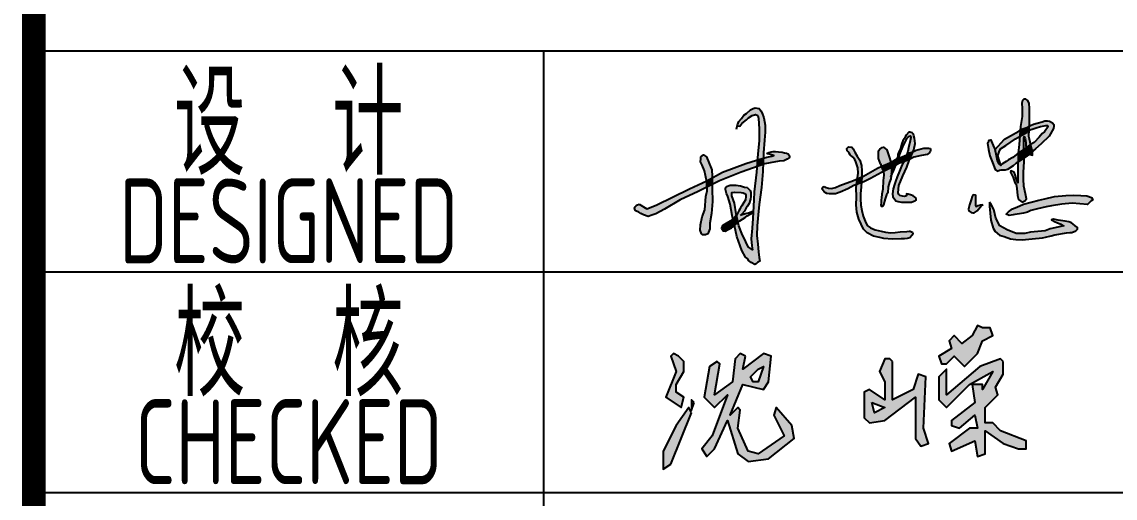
# Model space of a CAD drawing. Extents: x 9732137 to 18866768, y -962146 to 246094.
# Drawn here: x 9817422 to 9820637, y -304773 to -303371 of the extents above; entities that cross this region are included whole.
import ezdxf
from ezdxf.enums import TextEntityAlignment as Align

# ---------------------------------------------------------------- set-up
doc = ezdxf.new("R2010")
doc.units = 0
doc.header["$LTSCALE"] = 1000
doc.layers.get('0').update_dxf_attribs({"linetype": 'CONTINUOUS'})
doc.layers.add('HATCH', color=254, linetype='CONTINUOUS')
doc.styles.add('TSSD_Rein', font='Tssdeng.shx', dxfattribs={"width": 0.7, "bigfont": 'hztxt.shx'})

msp = doc.modelspace()

# ---------------------------------------------------------------- hatches: boundary and pattern name
at = {"linetype": 'Continuous'}
h = msp.add_hatch(color=256, dxfattribs=at)
h.paths.add_polyline_path([(9820050.3, -304475.9), (9820050.3, -304596.9), (9820065.4, -304619.6), (9820088.1, -304612), (9820073, -304566.6), (9820080.6, -304415.4), (9820057.9, -304407.8), (9820042.8, -304453.2), (9819982.3, -304483.4), (9819982.3, -304370), (9819974.7, -304362.4), (9819959.6, -304362.4), (9819944.4, -304400.3), (9819959.6, -304430.5), (9819959.6, -304483.4), (9819914.2, -304453.2), (9819899.1, -304460.8), (9819899.1, -304536.4), (9819914.2, -304551.5), (9819959.6, -304543.9)])
h.paths.add_polyline_path([(9819959.6, -304506.1), (9819929.3, -304521.3), (9819921.8, -304491)], flags=16)
h.paths.add_polyline_path([(9820231.8, -304347.3), (9820246.9, -304309.5), (9820277.2, -304294.4), (9820269.6, -304271.7), (9820246.9, -304271.7), (9820231.8, -304264.1), (9820216.7, -304294.4), (9820186.4, -304317.1), (9820163.8, -304294.4), (9820148.6, -304309.5), (9820156.2, -304332.2), (9820118.4, -304354.9), (9820125.9, -304377.6), (9820141.1, -304377.6), (9820163.8, -304354.9), (9820194, -304385.1)])
h.paths.add_polyline_path([(9820307.4, -304407.8), (9820307.4, -304370), (9820299.9, -304362.4), (9820239.4, -304385.1), (9820141.1, -304468.3), (9820141.1, -304392.7), (9820118.4, -304415.4), (9820118.4, -304483.4), (9820141.1, -304506.1), (9820209.1, -304438.1), (9820277.2, -304400.3), (9820246.9, -304453.2), (9820246.9, -304438.1), (9820216.7, -304438.1), (9820224.3, -304491), (9820156.2, -304543.9), (9820156.2, -304559.1), (9820178.9, -304566.6), (9820224.3, -304528.8), (9820231.8, -304566.6), (9820209.1, -304566.6), (9820148.6, -304612), (9820156.2, -304634.7), (9820224.3, -304604.4), (9820231.8, -304649.8), (9820254.5, -304642.3), (9820254.5, -304574.2), (9820307.4, -304612), (9820352.8, -304627.1), (9820375.5, -304627.1), (9820375.5, -304604.4), (9820299.9, -304574.2), (9820277.2, -304551.5), (9820254.5, -304551.5), (9820254.5, -304506.1), (9820292.3, -304468.3), (9820284.8, -304445.6)])
h = msp.add_hatch(color=256, dxfattribs=at)
h.paths.add_polyline_path([(9819345.6, -304460.8), (9819345.6, -304438.1), (9819368.3, -304400.3), (9819368.3, -304370), (9819353.1, -304354.9), (9819338, -304347.3), (9819330.4, -304354.9), (9819345.6, -304400.3), (9819315.3, -304475.9), (9819360.7, -304506.1), (9819368.3, -304475.9)])
h.paths.add_polyline_path([(9819398.5, -304491), (9819390.9, -304483.4), (9819390.9, -304513.7)])
h.paths.add_polyline_path([(9819390.9, -304521.3), (9819383.4, -304506.1), (9819345.6, -304559.1), (9819307.8, -304634.7), (9819307.8, -304687.6), (9819330.4, -304672.5)])
h.paths.add_polyline_path([(9819542.2, -304438.1), (9819602.7, -304453.2), (9819617.8, -304430.5), (9819625.4, -304354.9), (9819602.7, -304347.3), (9819542.2, -304392.7), (9819549.8, -304354.9), (9819534.6, -304347.3), (9819519.5, -304362.4), (9819511.9, -304430.5), (9819459, -304468.3), (9819474.1, -304377.6), (9819466.6, -304370), (9819443.9, -304385.1), (9819428.8, -304475.9), (9819459, -304506.1), (9819496.8, -304468.3), (9819451.4, -304589.3), (9819421.2, -304627.1), (9819436.3, -304649.8), (9819459, -304627.1), (9819496.8, -304543.9), (9819527.1, -304642.3), (9819557.3, -304664.9), (9819617.8, -304657.4), (9819693.4, -304596.9), (9819685.9, -304559.1), (9819640.5, -304506.1), (9819632.9, -304528.8), (9819663.2, -304589.3), (9819587.6, -304642.3), (9819557.3, -304634.7), (9819527.1, -304566.6), (9819534.6, -304513.7), (9819527.1, -304506.1), (9819504.4, -304528.8)])
h.paths.add_polyline_path([(9819564.9, -304415.4), (9819587.6, -304392.7), (9819602.7, -304385.1), (9819587.6, -304430.5), (9819572.4, -304430.5)], flags=16)
at = {"layer": 'HATCH'}
for points in [[(9820384.9, -303624.2), (9820383.9, -303611.2), (9820380.7, -303602.1), (9820374.4, -303597.9), (9820368.4, -303597.9), (9820364.2, -303602.5), (9820362.5, -303610.2), (9820363.2, -303625.3), (9820363.9, -303649.4), (9820359, -303678.5), (9820358.1, -303689.6), (9820362.8, -303686.9), (9820377.2, -303681.1), (9820385, -303677.3), (9820385.6, -303665.6)], [(9819605.7, -303719.1), (9819607.8, -303695.6), (9819607.6, -303675), (9819603.6, -303653.1), (9819599.3, -303639.5), (9819595.3, -303632.6), (9819589.7, -303625.6), (9819578.5, -303623.5), (9819572, -303625.4), (9819564.6, -303629.9), (9819553.1, -303640.6), (9819545.3, -303645.6), (9819538.1, -303655), (9819530.6, -303663.8), (9819526.3, -303673.4), (9819525.5, -303676.9), (9819532.9, -303677.6), (9819539.3, -303670.2), (9819552.4, -303659.1), (9819559.2, -303653), (9819569.3, -303646.3), (9819579.1, -303643.6), (9819585.8, -303646.3), (9819588.5, -303655.1), (9819589.9, -303685.1), (9819590.6, -303721.1), (9819586.2, -303758.9), (9819584.9, -303777), (9819602.7, -303771.9), (9819603.3, -303756.1)], [(9820456.4, -303672.5), (9820452.4, -303668.3), (9820443.6, -303662.6), (9820438.4, -303662), (9820430.7, -303662.3), (9820422.6, -303664.5), (9820408, -303668.9), (9820396.7, -303672.1), (9820387.7, -303676), (9820385, -303677.3), (9820384.3, -303691), (9820389.7, -303687.5), (9820405.2, -303682.2), (9820417.8, -303678.9), (9820428.6, -303676.6), (9820433.2, -303675.8), (9820438.1, -303675.9), (9820439.8, -303678.4), (9820428.8, -303694.4), (9820422, -303699.4), (9820413.3, -303709.8), (9820398.5, -303725.5), (9820388.4, -303731.5), (9820389.8, -303738.6), (9820393.6, -303752.4), (9820403.2, -303744.7), (9820419, -303730.1), (9820443.1, -303707.2), (9820455.4, -303685), (9820457.1, -303678)], [(9820012.8, -303738.4), (9820020, -303722.4), (9820024.9, -303713.3), (9820028.6, -303710.2), (9820032.7, -303706.7), (9820035.2, -303706.2), (9820036, -303711), (9820034.1, -303720.4), (9820028.9, -303741.1), (9820027.6, -303752.6), (9820024.5, -303761.3), (9820025.9, -303760.6), (9820032.9, -303756.6), (9820042.6, -303752.4), (9820045, -303747.1), (9820048.7, -303728.6), (9820047.1, -303713), (9820045.3, -303705.8), (9820043.5, -303701.4), (9820041.8, -303698.8), (9820039.8, -303697.4), (9820033.6, -303695.6), (9820030.5, -303695.6), (9820022.9, -303704.5), (9820019.7, -303709.3), (9820016.3, -303714.7), (9820012.6, -303720.4), (9820008.4, -303731.2), (9820005.5, -303744.1), (9820001.1, -303753.6), (9819998.1, -303761.1), (9819997.6, -303766.8), (9819994.4, -303774.8), (9819997.2, -303773.2), (9819999.1, -303772.5), (9820003.4, -303760.3)], [(9820315.4, -303734.2), (9820343.7, -303714.8), (9820356.9, -303707.3), (9820358.1, -303689.6), (9820353.8, -303692.1), (9820329.3, -303706), (9820311.8, -303715.7), (9820283.4, -303747.7), (9820287.2, -303764.5), (9820290, -303778.6), (9820293.5, -303787.2), (9820301.1, -303793.3), (9820292.3, -303764.9), (9820295.6, -303753.3), (9820300.1, -303744.3)], [(9820384.3, -303691), (9820378.1, -303695.1), (9820356.9, -303707.3), (9820355.1, -303731.2), (9820351.6, -303757.6), (9820368.9, -303745.9), (9820368.6, -303734.6), (9820368.1, -303716.4), (9820368.2, -303713.1), (9820369.7, -303708.5), (9820372.5, -303714.9), (9820373.9, -303726), (9820374, -303729), (9820374.7, -303736.3), (9820376.2, -303740.5), (9820388.4, -303731.5), (9820385.3, -303715.5), (9820383.5, -303707.8)], [(9820385, -303677.3), (9820377.2, -303681.1), (9820362.8, -303686.9), (9820358.1, -303689.6), (9820356.9, -303707.3), (9820378.1, -303695.1), (9820384.3, -303691)], [(9819891, -303793.9), (9819885.9, -303778.2), (9819878.4, -303766), (9819871.4, -303754.5), (9819866.7, -303744.1), (9819862.5, -303739.2), (9819852.9, -303738.8), (9819847.6, -303743.7), (9819848.7, -303750.3), (9819851.6, -303753.7), (9819854.4, -303756.8), (9819858.2, -303762), (9819865.1, -303769.2), (9819871.8, -303775.4), (9819874.8, -303782.9), (9819880.2, -303800.5), (9819881.5, -303815.7), (9819879.6, -303830.1), (9819879.3, -303832.1), (9819892, -303826.7), (9819892.5, -303808.8)], [(9819970.5, -303762.5), (9819965.2, -303746.9), (9819956, -303739.3), (9819951.6, -303740.5), (9819945.2, -303745.3), (9819940.8, -303750.5), (9819940.8, -303758.9), (9819940.8, -303773), (9819947.2, -303789), (9819949.5, -303795.7), (9819950.5, -303795.2), (9819977.5, -303783.8)], [(9820282.7, -303744.9), (9820281.1, -303741), (9820275.6, -303727.4), (9820272, -303720.4), (9820271.3, -303718.2), (9820266.9, -303718.9), (9820265.3, -303722), (9820261.2, -303727.9), (9820264.3, -303746.6), (9820268.7, -303764.7), (9820275.9, -303784.6), (9820283.9, -303804.8), (9820292.6, -303810.6), (9820296.8, -303808), (9820300.4, -303807.5), (9820303, -303807.3), (9820308, -303807.3), (9820313.5, -303807.2), (9820320.6, -303805.2), (9820336.7, -303794.7), (9820346.1, -303787), (9820351.4, -303783.4), (9820351.6, -303757.6), (9820335.7, -303769.8), (9820323.8, -303777.2), (9820316.8, -303781.5), (9820311.2, -303784.6), (9820303.8, -303789.9), (9820301.1, -303793.3), (9820293.5, -303787.2), (9820290, -303778.6), (9820287.2, -303764.5)], [(9820389.8, -303738.6), (9820388.4, -303731.5), (9820388.4, -303731.5), (9820376.2, -303740.5), (9820376, -303742.5), (9820379.3, -303754), (9820384.2, -303760), (9820393.6, -303752.4)], [(9819450.7, -303806.6), (9819442.3, -303784.5), (9819435.3, -303767.8), (9819426.5, -303762.2), (9819418.3, -303767.8), (9819418.9, -303774.1), (9819417.7, -303782.9), (9819422, -303792.8), (9819429.5, -303809.3), (9819432.4, -303822.7), (9819436, -303839), (9819451.9, -303830.2), (9819452, -303825.1)], [(9819672, -303774.7), (9819679.4, -303769.6), (9819679.6, -303765.3), (9819675.3, -303759.5), (9819670.7, -303757.2), (9819665, -303755.8), (9819658.2, -303754.1), (9819646.6, -303752.9), (9819638.6, -303752.5), (9819631, -303752.5), (9819625, -303753.5), (9819618.8, -303754.7), (9819614, -303756.8), (9819614.5, -303759.3), (9819619.6, -303760.5), (9819626.4, -303762.2), (9819633.4, -303763.6), (9819627.2, -303765.5), (9819613, -303769), (9819602.7, -303771.9), (9819602, -303790.3), (9819606.6, -303788.7), (9819622.9, -303785.4), (9819648.7, -303781.1), (9819662.9, -303779.5)], [(9820020.3, -303773.4), (9820024.5, -303761.3), (9820015.6, -303766.2), (9819999.1, -303772.5), (9819995.6, -303782.3), (9819991.4, -303793.1), (9820003.3, -303786.3), (9820015.3, -303782)], [(9820042.6, -303752.4), (9820032.9, -303756.6), (9820025.9, -303760.6), (9820024.5, -303761.3), (9820020.3, -303773.4), (9820015.3, -303782), (9820030, -303776.9), (9820032.4, -303775.6)], [(9820083.8, -303761.1), (9820088.5, -303758.6), (9820090.6, -303756.3), (9820092.8, -303752.8), (9820094.3, -303749), (9820094.3, -303746.2), (9820093.9, -303745.1), (9820092.9, -303743.8), (9820088.3, -303742.2), (9820078.9, -303742.2), (9820073.9, -303742.9), (9820066.9, -303744.2), (9820059.3, -303745.9), (9820051.6, -303748.6), (9820043.9, -303751.9), (9820042.6, -303752.4), (9820032.4, -303775.6), (9820045.2, -303768.8), (9820067.9, -303764.5)], [(9820369.9, -303781.5), (9820369.6, -303770.9), (9820351.4, -303783.4), (9820351.2, -303810.2), (9820351.1, -303831.5), (9820351.2, -303844.5), (9820346, -303831.2), (9820343.1, -303820.5), (9820339.7, -303813), (9820334.8, -303811), (9820332.1, -303809.9), (9820330, -303809.6), (9820329.2, -303812.6), (9820330.9, -303817.1), (9820336.7, -303828.3), (9820339.4, -303834.3), (9820342.4, -303843.8), (9820345.8, -303848.8), (9820347.5, -303861.4), (9820350.2, -303881.4), (9820352.5, -303893.1), (9820363.1, -303901.5), (9820371.1, -303897.9), (9820376.6, -303891.5), (9820373.1, -303876.8), (9820368.6, -303853.9), (9820367.4, -303834), (9820367.4, -303813.9)], [(9820368.9, -303745.9), (9820351.6, -303757.6), (9820351.4, -303783.4), (9820369.6, -303770.9)], [(9820379.3, -303754), (9820376, -303742.5), (9820376.2, -303740.5), (9820370.6, -303744.7), (9820368.9, -303745.9), (9820369.6, -303770.9), (9820377.4, -303765.6), (9820384.2, -303760)], [(9820393.6, -303752.4), (9820384.2, -303760), (9820394, -303763.1)], [(9819536.9, -303812.9), (9819583.6, -303796.7), (9819584.9, -303777), (9819582, -303777.9), (9819551.3, -303787.9), (9819482.4, -303813.3), (9819451.9, -303830.2), (9819451.6, -303849.6), (9819473.9, -303838.5)], [(9819530.7, -303971.3), (9819528.2, -303960.8), (9819520.6, -303967.4), (9819517.4, -303970.2), (9819517.4, -303970.3), (9819524.9, -304002.1), (9819539.3, -304043.3), (9819550.3, -304063.3), (9819556.5, -304068.6), (9819559, -304072.7), (9819566.8, -304079.5), (9819577.7, -304085.1), (9819581.6, -304082.5), (9819585, -304079.3), (9819592.3, -304074.8), (9819590.1, -304063.9), (9819588.4, -304047.8), (9819586.5, -304025.1), (9819583.7, -303999.7), (9819584, -303971.2), (9819586.9, -303939), (9819589.7, -303908.2), (9819596.6, -303858.7), (9819601.2, -303811.1), (9819602, -303790.3), (9819583.6, -303796.7), (9819582.5, -303812.9), (9819575, -303870.7), (9819574.4, -303895), (9819573.4, -303913.2), (9819571.3, -303949.7), (9819569.3, -303977.6), (9819567, -304009.7), (9819569, -304029.9), (9819570.3, -304041.6), (9819557.6, -304032.7), (9819551.1, -304018.5), (9819539.1, -303993.8)], [(9819602.7, -303771.9), (9819584.9, -303777), (9819583.6, -303796.7), (9819602, -303790.3)], [(9819949.8, -303814.1), (9819956, -303811), (9819951.8, -303802.3), (9819949.5, -303795.7), (9819937.8, -303801.4), (9819896.6, -303824.7), (9819892, -303826.7), (9819890.8, -303843.9), (9819897.9, -303841.2), (9819917.6, -303831.5)], [(9819978.9, -303816.3), (9819979.3, -303799.6), (9819956, -303811), (9819956.6, -303821.9), (9819955.1, -303837.7), (9819953.7, -303862.9), (9819951.1, -303878), (9819950.3, -303888.3), (9819949.2, -303894.2), (9819949, -303899.3), (9819949, -303903.7), (9819948.4, -303909.4), (9819948.5, -303912.2), (9819949, -303913.5), (9819949.7, -303914.2), (9819952.4, -303914), (9819955.3, -303909.7), (9819960.3, -303891.6), (9819964.4, -303879.6), (9819968.5, -303874), (9819969.7, -303855.9), (9819973.7, -303842.3), (9819976.9, -303833.1)], [(9819979.6, -303790), (9819977.5, -303783.8), (9819950.5, -303795.2), (9819949.5, -303795.7), (9819951.8, -303802.3), (9819956, -303811), (9819979.3, -303799.6)], [(9819994.4, -303774.8), (9819978.9, -303783.2), (9819977.5, -303783.8), (9819979.6, -303790), (9819979.3, -303799.6), (9819983.1, -303797.8), (9819988.1, -303794.9)], [(9819991.4, -303793.1), (9819988.1, -303794.9), (9819980.9, -303811.3), (9819978.7, -303817.8), (9819977.6, -303827.2), (9819985.8, -303807.1)], [(9820024.7, -303797.9), (9820031.2, -303778.4), (9820032.4, -303775.6), (9820030, -303776.9), (9820015.3, -303782), (9820010.5, -303790.3), (9820002.7, -303810.2), (9819995.6, -303827.1), (9819991.2, -303840.7), (9819987.7, -303849.5), (9819983.8, -303862.2), (9819982.2, -303876.4), (9819983.2, -303885.9), (9819989.9, -303894.5), (9819991.9, -303897), (9819998.7, -303899.7), (9820008.6, -303901.5), (9820015.2, -303901.6), (9820026.1, -303901.6), (9820037.9, -303901.2), (9820045, -303898.9), (9820048.5, -303897.3), (9820051.4, -303895.3), (9820051.9, -303892.2), (9820051.1, -303888.5), (9820043, -303882.8), (9820038, -303881), (9820028.6, -303877.5), (9820023.5, -303876.7), (9820023.5, -303880.6), (9820023.3, -303883), (9820018, -303884.3), (9820011.2, -303884.1), (9820004.2, -303882.2), (9820000.5, -303879.2), (9819998.9, -303874.1), (9820001.3, -303852.2), (9820013.1, -303823.6)], [(9819999.1, -303772.5), (9819997.2, -303773.2), (9819994.4, -303774.8), (9819988.1, -303794.9), (9819991.4, -303793.1), (9819995.6, -303782.3)], [(9819451.9, -303830.2), (9819436, -303839), (9819436.5, -303841.4), (9819436.9, -303856.9), (9819451.6, -303849.6)], [(9819869, -303852.1), (9819877, -303849.1), (9819879.3, -303832.1), (9819867.2, -303837.2), (9819827, -303852.7), (9819814.5, -303858.6), (9819802.7, -303860.7), (9819793.6, -303859.8), (9819787.4, -303858.2), (9819780.9, -303854.9), (9819778.2, -303855.8), (9819776.1, -303858.4), (9819775.8, -303862.7), (9819778.2, -303866.8), (9819781.2, -303870.5), (9819784.3, -303873.2), (9819788.7, -303875.4), (9819796.6, -303876.4), (9819805.7, -303877), (9819814.5, -303876.4), (9819828, -303871.6), (9819850.7, -303862.2)], [(9819892, -303826.7), (9819879.3, -303832.1), (9819877, -303849.1), (9819890.8, -303843.9)], [(9819357.5, -303894.5), (9819410.8, -303869.9), (9819436.9, -303856.9), (9819436.5, -303841.4), (9819436, -303839), (9819384.8, -303862.2), (9819286.9, -303910.6), (9819260, -303920.8), (9819237.6, -303907.1), (9819232.3, -303909.3), (9819228.8, -303912), (9819225.3, -303915.5), (9819223.5, -303919.2), (9819225.9, -303924.6), (9819229.8, -303927.7), (9819236.4, -303930.4), (9819242.4, -303934.3), (9819250.1, -303938.6), (9819263.5, -303943.3), (9819274.6, -303939.6), (9819286.6, -303935.3), (9819311.9, -303922.1)], [(9819452.9, -303899.6), (9819451.4, -303862.2), (9819451.6, -303849.6), (9819436.9, -303856.9), (9819437.2, -303868.4), (9819433.3, -303884.3), (9819430.8, -303924), (9819422.9, -303944.6), (9819417.7, -303967.8), (9819416.8, -303983.6), (9819420.2, -303994.8), (9819423.4, -303998), (9819432, -303998), (9819439.4, -303994.4), (9819445.1, -303980), (9819445.5, -303963), (9819449.6, -303934.6)], [(9819558.2, -303860.9), (9819554.5, -303858.6), (9819547.4, -303856.9), (9819541, -303854.9), (9819535.3, -303853.5), (9819528.8, -303852.5), (9819522.8, -303851.8), (9819513, -303851.8), (9819504.6, -303851.8), (9819494.1, -303854.9), (9819491.4, -303858.9), (9819491.4, -303864), (9819494.4, -303875.4), (9819497.5, -303884.8), (9819505.2, -303907.4), (9819511, -303940.4), (9819513.5, -303952), (9819523.2, -303939.6), (9819522.2, -303935.3), (9819517.6, -303904.1), (9819510.2, -303883.1), (9819509.4, -303873.1), (9819518.5, -303871.6), (9819537.6, -303873.3), (9819543, -303873.9), (9819547.2, -303875.9), (9819550.2, -303877.4), (9819551.3, -303880.9), (9819551.3, -303885.2), (9819549.6, -303894.6), (9819544.8, -303902), (9819539.1, -303912), (9819535.2, -303918.5), (9819533, -303922.2), (9819530.2, -303926.5), (9819527, -303932.6), (9819523.2, -303939.6), (9819528.2, -303960.8), (9819533.7, -303956.1), (9819540.9, -303951.3), (9819548.9, -303946.3), (9819555, -303941.8), (9819564.1, -303936.8), (9819572.3, -303933.1), (9819572.6, -303927.5), (9819568.9, -303928.5), (9819558.7, -303932.4), (9819554.3, -303934.2), (9819543.2, -303937.2), (9819536.8, -303938.6), (9819539.6, -303936.4), (9819546.7, -303928.3), (9819549.4, -303923.9), (9819552.1, -303918.5), (9819555.8, -303913.2), (9819560.5, -303905.4), (9819564.9, -303892.9), (9819565.6, -303884.5), (9819565.6, -303878.1), (9819565.3, -303873.1), (9819563.6, -303866.7)], [(9819888.2, -303891.3), (9819888.5, -303877.2), (9819889.9, -303856.6), (9819890.8, -303843.9), (9819877, -303849.1), (9819875.7, -303858.6), (9819876.2, -303887.1), (9819875.3, -303909.5), (9819877.3, -303930.4), (9819883, -303951.2), (9819890, -303966), (9819896.5, -303980.7), (9819907.8, -303991.3), (9819926, -304001), (9819945.3, -304005.2), (9819956.4, -304008.6), (9819980.9, -304010.2), (9820007.5, -304009.5), (9820017.9, -304009.3), (9820025.4, -304008.8), (9820033.2, -304006.4), (9820040.4, -303998.8), (9820042.2, -303995.2), (9820042.2, -303993.5), (9820041, -303989.8), (9820038.2, -303988.4), (9820034.6, -303987.1), (9820031.8, -303986.6), (9820024.8, -303987.8), (9820004.3, -303989.2), (9819990, -303990.5), (9819977.8, -303991.6), (9819961.3, -303989.6), (9819949, -303987), (9819931.7, -303982.9), (9819917.9, -303977.3), (9819907.8, -303969.6), (9819901.8, -303956.9), (9819895.5, -303942.2), (9819891.9, -303925.8), (9819888.8, -303909.8)], [(9820240.1, -303916.3), (9820245.1, -303910.3), (9820246.9, -303909.1), (9820241.1, -303908.8), (9820233.8, -303911.3), (9820229.8, -303913.8), (9820227.1, -303913.3), (9820226.8, -303910.5), (9820226.8, -303906.7), (9820226.3, -303901), (9820226.3, -303896.7), (9820226.3, -303890.7), (9820226.1, -303887.2), (9820226.1, -303882.7), (9820225.6, -303879.6), (9820219, -303879.1), (9820217, -303884.4), (9820213.2, -303894.4), (9820208.7, -303909.5), (9820207.2, -303917.5), (9820206.2, -303922.3), (9820207, -303927.3), (9820213.7, -303931.6), (9820218.8, -303933.1), (9820222.8, -303932.8), (9820230.8, -303926.6)], [(9820409, -303921), (9820434, -303915.4), (9820450.2, -303912.4), (9820480.1, -303907.3), (9820510.7, -303904.2), (9820556, -303908), (9820559.3, -303904.7), (9820566.6, -303897.8), (9820571.2, -303895), (9820567.9, -303887.9), (9820553.9, -303882.6), (9820536.4, -303881.3), (9820514.2, -303880.8), (9820491.8, -303881.6), (9820458.4, -303884.6), (9820430.2, -303891.5), (9820412.8, -303895.8), (9820367.8, -303907.6), (9820348.2, -303916), (9820334.9, -303921.5), (9820323.2, -303929.9), (9820316.9, -303937), (9820325.3, -303941.1), (9820337.5, -303938.3), (9820341.6, -303938.1), (9820356.1, -303936), (9820367.3, -303934.2), (9820379.2, -303930.7), (9820388.9, -303926.1)], [(9820279.9, -303922.6), (9820272.3, -303908.6), (9820267.2, -303901.2), (9820267.5, -303913), (9820271, -303954.3), (9820278.6, -303977.8), (9820284.6, -303987.6), (9820296.6, -303998.2), (9820310.7, -304002.2), (9820329.2, -304009.1), (9820344.8, -304011.7), (9820363.7, -304011.9), (9820393.4, -304009.5), (9820423.5, -304006), (9820432.3, -304004), (9820448.7, -304000.6), (9820460, -303997.6), (9820493.5, -303991.3), (9820504.2, -303990.5), (9820509.2, -303990.5), (9820521.3, -303985.3), (9820526, -303980.4), (9820526.2, -303975.6), (9820519.9, -303970.6), (9820512.9, -303965.1), (9820508.2, -303962.3), (9820500.6, -303959.7), (9820489.9, -303957.5), (9820469.9, -303954.2), (9820455.6, -303951.6), (9820449.6, -303953), (9820461, -303959.5), (9820465.5, -303961.3), (9820476.8, -303965.9), (9820481.6, -303968.9), (9820486, -303971.2), (9820446, -303979.8), (9820431.4, -303985.8), (9820388, -303989.7), (9820371.8, -303993.6), (9820346.2, -303993.6), (9820319.3, -303982.6), (9820298, -303970.7), (9820285.8, -303948.6)], [(9819517.4, -303970.2), (9819513.5, -303952), (9819497.8, -303961.5), (9819483, -303970), (9819480.2, -303974.6), (9819479.3, -303978.2), (9819483.9, -303986.1), (9819490, -303987.1), (9819500.9, -303981.3), (9819508.3, -303976.7), (9819514.3, -303972.8)], [(9819523.2, -303939.6), (9819513.5, -303952), (9819517.4, -303970.2), (9819520.6, -303967.4), (9819528.2, -303960.8)]]:
    msp.add_hatch(color=256, dxfattribs=at).paths.add_polyline_path(points)

# ---------------------------------------------------------------- linework, layer by layer
for p, q in [((9817456.8, -303456.3), (9828456.8, -303456.3)), ((9818956.8, -306706.3), (9818956.8, -303456.3)), ((9817456.8, -304106.3), (9822956.8, -304106.3)), ((9817456.8, -304756.3), (9822956.8, -304756.3))]:
    msp.add_line(p, q)
msp.add_lwpolyline([(9835456.8, -301706.3, 70, 70, 0), (9817456.8, -301706.3, 70, 70, 0), (9817456.8, -307706.3, 0, 0, 0)], format="xyseb")
msp.add_lwpolyline([(9835456.8, -301706.3, 70, 70, 0), (9817456.8, -301706.3, 70, 70, 0), (9817456.8, -307706.3, 0, 0, 0)], format="xyseb")
at = {"const_width": 70}
msp.add_lwpolyline([(9817456.8, -301706.3), (9817456.8, -307706.3)], dxfattribs=at)
for points in [[(9820376, -303742.5), (9820379.3, -303754), (9820384.2, -303760), (9820394, -303763.1), (9820393.6, -303752.4), (9820389.8, -303738.6), (9820385.3, -303715.5), (9820383.5, -303707.8), (9820385.6, -303665.6), (9820384.9, -303624.2), (9820383.9, -303611.2), (9820380.7, -303602.1), (9820374.4, -303597.9), (9820368.4, -303597.9), (9820364.2, -303602.5), (9820362.5, -303610.2), (9820363.2, -303625.3), (9820363.9, -303649.4), (9820359, -303678.5), (9820355.1, -303731.2), (9820351.6, -303757.6), (9820351.2, -303810.2), (9820351.1, -303831.5), (9820351.2, -303844.5), (9820346, -303831.2), (9820343.1, -303820.5), (9820339.7, -303813)], [(9819523.1, -303686.8), (9819526.3, -303673.4), (9819530.6, -303663.8), (9819538.1, -303655), (9819545.3, -303645.6), (9819553.1, -303640.6), (9819564.6, -303629.9), (9819572, -303625.4), (9819578.5, -303623.5), (9819589.7, -303625.6), (9819595.3, -303632.6), (9819599.3, -303639.5), (9819603.6, -303653.1), (9819607.6, -303675), (9819607.8, -303695.6), (9819605.7, -303719.1), (9819603.3, -303756.1), (9819601.2, -303811.1), (9819596.6, -303858.7), (9819589.7, -303908.2), (9819586.9, -303939), (9819584, -303971.2), (9819583.7, -303999.7), (9819586.5, -304025.1), (9819588.4, -304047.8), (9819590.1, -304063.9), (9819592.3, -304074.8), (9819585, -304079.3), (9819581.6, -304082.5), (9819577.7, -304085.1), (9819566.8, -304079.5), (9819559, -304072.7), (9819556.5, -304068.6), (9819550.3, -304063.3), (9819539.3, -304043.3), (9819524.9, -304002.1), (9819517.4, -303970.3), (9819511, -303940.4), (9819505.2, -303907.4), (9819497.5, -303884.8), (9819494.4, -303875.4), (9819491.4, -303864), (9819491.4, -303858.9), (9819494.1, -303854.9), (9819494.1, -303854.9), (9819504.6, -303851.8), (9819513, -303851.8), (9819513, -303851.8), (9819522.8, -303851.8), (9819528.8, -303852.5), (9819535.3, -303853.5), (9819541, -303854.9), (9819547.4, -303856.9), (9819554.5, -303858.6), (9819558.2, -303860.9), (9819563.6, -303866.7), (9819565.3, -303873.1), (9819565.6, -303878.1), (9819565.6, -303884.5), (9819564.9, -303892.9), (9819560.5, -303905.4), (9819555.8, -303913.2), (9819552.1, -303918.5), (9819549.4, -303923.9), (9819546.7, -303928.3), (9819546.7, -303928.3), (9819539.6, -303936.4), (9819533.9, -303940.8)], [(9819525.5, -303676.9), (9819532.9, -303677.6), (9819532.9, -303677.6), (9819539.3, -303670.2), (9819552.4, -303659.1), (9819559.2, -303653), (9819569.3, -303646.3), (9819579.1, -303643.6), (9819579.1, -303643.6), (9819585.8, -303646.3), (9819588.5, -303655.1), (9819589.9, -303685.1), (9819590.6, -303721.1), (9819586.2, -303758.9), (9819582.5, -303812.9), (9819575, -303870.7), (9819574.4, -303895), (9819573.4, -303913.2), (9819571.3, -303949.7), (9819569.3, -303977.6), (9819567, -304009.7), (9819569, -304029.9), (9819570.3, -304041.6), (9819570.3, -304041.6), (9819557.6, -304032.7), (9819551.1, -304018.5), (9819539.1, -303993.8), (9819530.7, -303971.3), (9819522.2, -303935.3), (9819517.6, -303904.1), (9819510.2, -303883.1), (9819509.4, -303873.1), (9819509.4, -303873.1), (9819518.5, -303871.6), (9819537.6, -303873.3), (9819537.6, -303873.3), (9819543, -303873.9), (9819547.2, -303875.9), (9819550.2, -303877.4), (9819551.3, -303880.9), (9819551.3, -303885.2), (9819549.6, -303894.6), (9819544.8, -303902), (9819539.1, -303912), (9819535.2, -303918.5), (9819533, -303922.2), (9819530.2, -303926.5), (9819527, -303932.6), (9819523.2, -303939.6), (9819513.5, -303952), (9819497.8, -303961.5), (9819483, -303970), (9819480.2, -303974.6), (9819479.3, -303978.2), (9819483.9, -303986.1), (9819490, -303987.1), (9819500.9, -303981.3), (9819508.3, -303976.7), (9819514.3, -303972.8), (9819520.6, -303967.4), (9819533.7, -303956.1), (9819540.9, -303951.3), (9819548.9, -303946.3), (9819555, -303941.8), (9819564.1, -303936.8), (9819572.3, -303933.1)], [(9820283.4, -303747.7), (9820311.8, -303715.7), (9820329.3, -303706), (9820353.8, -303692.1), (9820362.8, -303686.9), (9820377.2, -303681.1), (9820387.7, -303676), (9820396.7, -303672.1), (9820408, -303668.9), (9820422.6, -303664.5), (9820430.7, -303662.3), (9820438.4, -303662), (9820443.6, -303662.6), (9820452.4, -303668.3), (9820456.4, -303672.5), (9820457.1, -303678), (9820455.4, -303685), (9820443.1, -303707.2), (9820419, -303730.1), (9820403.2, -303744.7), (9820377.4, -303765.6), (9820346.1, -303787), (9820336.7, -303794.7), (9820320.6, -303805.2), (9820313.5, -303807.2), (9820308, -303807.3), (9820303, -303807.3), (9820300.4, -303807.5), (9820296.8, -303808), (9820292.6, -303810.6)], [(9819977.6, -303827.2), (9819985.8, -303807.1), (9819995.6, -303782.3), (9820003.4, -303760.3), (9820012.8, -303738.4), (9820020, -303722.4), (9820024.9, -303713.3), (9820028.6, -303710.2), (9820032.7, -303706.7), (9820035.2, -303706.2), (9820036, -303711), (9820034.1, -303720.4), (9820028.9, -303741.1), (9820027.6, -303752.6), (9820020.3, -303773.4), (9820010.5, -303790.3), (9820002.7, -303810.2), (9819995.6, -303827.1), (9819991.2, -303840.7), (9819987.7, -303849.5), (9819983.8, -303862.2), (9819982.2, -303876.4), (9819983.2, -303885.9), (9819989.9, -303894.5), (9819991.9, -303897), (9819998.7, -303899.7), (9820008.6, -303901.5), (9820015.2, -303901.6), (9820026.1, -303901.6), (9820037.9, -303901.2), (9820045, -303898.9), (9820048.5, -303897.3), (9820051.4, -303895.3), (9820051.9, -303892.2), (9820051.1, -303888.5), (9820043, -303882.8), (9820038, -303881), (9820028.6, -303877.5), (9820023.5, -303876.7), (9820023.5, -303880.6), (9820023.3, -303883), (9820018, -303884.3), (9820011.2, -303884.1), (9820004.2, -303882.2), (9820000.5, -303879.2), (9819998.9, -303874.1), (9820001.3, -303852.2), (9820013.1, -303823.6), (9820024.7, -303797.9), (9820031.2, -303778.4), (9820045, -303747.1), (9820048.7, -303728.6), (9820047.1, -303713), (9820045.3, -303705.8), (9820043.5, -303701.4), (9820041.8, -303698.8), (9820039.8, -303697.4), (9820033.6, -303695.6), (9820030.5, -303695.6), (9820022.9, -303704.5), (9820019.7, -303709.3), (9820016.3, -303714.7), (9820012.6, -303720.4), (9820008.4, -303731.2), (9820005.5, -303744.1), (9820001.1, -303753.6), (9819998.1, -303761.1), (9819997.6, -303766.8)], [(9820261.2, -303727.9), (9820265.3, -303722), (9820266.9, -303718.9), (9820266.9, -303718.9), (9820271.3, -303718.2), (9820272, -303720.4), (9820275.6, -303727.4), (9820281.1, -303741), (9820282.7, -303744.9), (9820287.2, -303764.5), (9820290, -303778.6), (9820293.5, -303787.2), (9820301.1, -303793.3), (9820292.3, -303764.9), (9820295.6, -303753.3), (9820300.1, -303744.3), (9820315.4, -303734.2), (9820343.7, -303714.8), (9820378.1, -303695.1), (9820389.7, -303687.5), (9820405.2, -303682.2), (9820417.8, -303678.9), (9820428.6, -303676.6), (9820433.2, -303675.8), (9820438.1, -303675.9), (9820439.8, -303678.4), (9820428.8, -303694.4), (9820422, -303699.4), (9820413.3, -303709.8), (9820398.5, -303725.5), (9820388.4, -303731.5), (9820370.6, -303744.7), (9820351.6, -303757.6), (9820335.7, -303769.8), (9820323.8, -303777.2), (9820316.8, -303781.5), (9820311.2, -303784.6), (9820303.8, -303789.9), (9820301.1, -303793.3)], [(9819848.7, -303750.3), (9819847.6, -303743.7), (9819852.9, -303738.8), (9819862.5, -303739.2), (9819866.7, -303744.1), (9819871.4, -303754.5), (9819878.4, -303766), (9819885.9, -303778.2), (9819891, -303793.9), (9819892.5, -303808.8), (9819892, -303826.7), (9819889.9, -303856.6), (9819888.5, -303877.2), (9819888.2, -303891.3), (9819888.8, -303909.8), (9819891.9, -303925.8), (9819895.5, -303942.2), (9819901.8, -303956.9), (9819907.8, -303969.6), (9819917.9, -303977.3), (9819931.7, -303982.9), (9819949, -303987), (9819961.3, -303989.6), (9819977.8, -303991.6), (9819990, -303990.5), (9820004.3, -303989.2), (9820024.8, -303987.8), (9820031.8, -303986.6), (9820034.6, -303987.1), (9820038.2, -303988.4), (9820041, -303989.8), (9820042.2, -303993.5), (9820042.2, -303995.2), (9820040.4, -303998.8), (9820033.2, -304006.4), (9820025.4, -304008.8), (9820017.9, -304009.3), (9820007.5, -304009.5), (9819980.9, -304010.2), (9819956.4, -304008.6), (9819945.3, -304005.2), (9819926, -304001), (9819907.8, -303991.3), (9819896.5, -303980.7), (9819890, -303966), (9819883, -303951.2), (9819877.3, -303930.4), (9819875.3, -303909.5), (9819876.2, -303887.1), (9819875.7, -303858.6), (9819879.6, -303830.1), (9819881.5, -303815.7), (9819880.2, -303800.5), (9819874.8, -303782.9), (9819871.8, -303775.4), (9819865.1, -303769.2), (9819858.2, -303762), (9819854.4, -303756.8), (9819851.6, -303753.7), (9819848.7, -303750.3)], [(9819947.2, -303789), (9819940.8, -303773), (9819940.8, -303758.9), (9819940.8, -303750.5), (9819945.2, -303745.3), (9819951.6, -303740.5), (9819956, -303739.3), (9819965.2, -303746.9), (9819970.5, -303762.5), (9819979.6, -303790), (9819978.9, -303816.3), (9819976.9, -303833.1), (9819973.7, -303842.3), (9819969.7, -303855.9), (9819968.5, -303874), (9819964.4, -303879.6), (9819960.3, -303891.6), (9819955.3, -303909.7), (9819952.4, -303914), (9819949.7, -303914.2)], [(9820261.2, -303727.9), (9820264.3, -303746.6), (9820268.7, -303764.7), (9820275.9, -303784.6), (9820283.9, -303804.8), (9820292.6, -303810.6)], [(9820339.7, -303813), (9820334.8, -303811), (9820332.1, -303809.9), (9820330, -303809.6), (9820329.2, -303812.6), (9820330.9, -303817.1), (9820336.7, -303828.3), (9820339.4, -303834.3), (9820342.4, -303843.8), (9820345.8, -303848.8), (9820347.5, -303861.4), (9820350.2, -303881.4), (9820352.5, -303893.1), (9820363.1, -303901.5), (9820371.1, -303897.9), (9820376.6, -303891.5), (9820376.6, -303891.5), (9820373.1, -303876.8), (9820368.6, -303853.9), (9820367.4, -303834), (9820367.4, -303813.9), (9820369.9, -303781.5), (9820368.6, -303734.6), (9820368.1, -303716.4), (9820368.2, -303713.1), (9820369.7, -303708.5), (9820369.7, -303708.5), (9820372.5, -303714.9), (9820373.9, -303726), (9820374, -303729), (9820374.7, -303736.3), (9820376.2, -303740.5), (9820376, -303742.5)], [(9819237.6, -303907.1), (9819260, -303920.8), (9819286.9, -303910.6), (9819384.8, -303862.2), (9819436, -303839), (9819482.4, -303813.3), (9819551.3, -303787.9), (9819582, -303777.9), (9819613, -303769), (9819627.2, -303765.5), (9819633.4, -303763.6), (9819626.4, -303762.2), (9819619.6, -303760.5), (9819614.5, -303759.3), (9819614.5, -303759.3), (9819614, -303756.8), (9819618.8, -303754.7), (9819625, -303753.5), (9819631, -303752.5), (9819638.6, -303752.5), (9819646.6, -303752.9), (9819658.2, -303754.1), (9819665, -303755.8), (9819670.7, -303757.2), (9819675.3, -303759.5), (9819679.6, -303765.3), (9819679.4, -303769.6), (9819672, -303774.7), (9819662.9, -303779.5), (9819648.7, -303781.1), (9819622.9, -303785.4), (9819606.6, -303788.7), (9819536.9, -303812.9), (9819473.9, -303838.5), (9819410.8, -303869.9), (9819357.5, -303894.5), (9819311.9, -303922.1), (9819286.6, -303935.3), (9819274.6, -303939.6), (9819263.5, -303943.3), (9819250.1, -303938.6), (9819242.4, -303934.3), (9819236.4, -303930.4), (9819229.8, -303927.7), (9819225.9, -303924.6), (9819223.5, -303919.2), (9819225.3, -303915.5), (9819228.8, -303912), (9819232.3, -303909.3), (9819237.6, -303907.1)], [(9819418.3, -303767.8), (9819426.5, -303762.2), (9819435.3, -303767.8), (9819442.3, -303784.5), (9819450.7, -303806.6), (9819452, -303825.1), (9819451.4, -303862.2), (9819452.9, -303899.6), (9819449.6, -303934.6), (9819445.5, -303963), (9819445.1, -303980), (9819439.4, -303994.4), (9819432, -303998), (9819423.4, -303998), (9819420.2, -303994.8), (9819416.8, -303983.6), (9819417.7, -303967.8), (9819422.9, -303944.6), (9819430.8, -303924), (9819433.3, -303884.3), (9819437.2, -303868.4), (9819436.5, -303841.4), (9819432.4, -303822.7), (9819429.5, -303809.3), (9819422, -303792.8), (9819417.7, -303782.9), (9819418.9, -303774.1), (9819418.3, -303767.8)], [(9820092.9, -303743.8), (9820093.9, -303745.1), (9820094.3, -303746.2), (9820094.3, -303749), (9820092.8, -303752.8), (9820090.6, -303756.3), (9820088.5, -303758.6), (9820083.8, -303761.1), (9820067.9, -303764.5), (9820045.2, -303768.8), (9820030, -303776.9), (9820003.3, -303786.3), (9819983.1, -303797.8), (9819949.8, -303814.1), (9819917.6, -303831.5), (9819897.9, -303841.2), (9819869, -303852.1), (9819850.7, -303862.2), (9819828, -303871.6), (9819814.5, -303876.4), (9819805.7, -303877), (9819796.6, -303876.4), (9819788.7, -303875.4), (9819784.3, -303873.2), (9819781.2, -303870.5), (9819778.2, -303866.8), (9819775.8, -303862.7), (9819776.1, -303858.4), (9819778.2, -303855.8), (9819780.9, -303854.9)], [(9819780.9, -303854.9), (9819787.4, -303858.2), (9819793.6, -303859.8), (9819802.7, -303860.7), (9819814.5, -303858.6), (9819827, -303852.7), (9819867.2, -303837.2), (9819896.6, -303824.7), (9819937.8, -303801.4), (9819950.5, -303795.2), (9819978.9, -303783.2), (9819997.2, -303773.2), (9820015.6, -303766.2), (9820025.9, -303760.6), (9820032.9, -303756.6), (9820043.9, -303751.9), (9820051.6, -303748.6), (9820059.3, -303745.9), (9820066.9, -303744.2), (9820073.9, -303742.9), (9820078.9, -303742.2), (9820088.3, -303742.2), (9820088.3, -303742.2), (9820092.9, -303743.8)], [(9819997.6, -303766.8), (9819994.4, -303774.8), (9819988.1, -303794.9), (9819980.9, -303811.3), (9819978.7, -303817.8)], [(9819947.2, -303789), (9819951.8, -303802.3), (9819956, -303811), (9819956.6, -303821.9), (9819955.1, -303837.7), (9819953.7, -303862.9), (9819951.1, -303878), (9819950.3, -303888.3), (9819949.2, -303894.2), (9819949, -303899.3), (9819949, -303903.7), (9819948.4, -303909.4), (9819948.5, -303912.2)], [(9820219, -303879.1), (9820217, -303884.4), (9820213.2, -303894.4), (9820208.7, -303909.5), (9820207.2, -303917.5), (9820206.2, -303922.3), (9820207, -303927.3), (9820207, -303927.3), (9820213.7, -303931.6), (9820218.8, -303933.1), (9820222.8, -303932.8), (9820230.8, -303926.6), (9820240.1, -303916.3), (9820245.1, -303910.3), (9820248.7, -303908)], [(9820219, -303879.1), (9820225.6, -303879.6), (9820226.1, -303882.7), (9820226.1, -303887.2), (9820226.3, -303890.7), (9820226.3, -303896.7), (9820226.3, -303901), (9820226.8, -303906.7), (9820226.8, -303910.5), (9820227.1, -303913.3), (9820227.1, -303913.3), (9820229.8, -303913.8), (9820233.8, -303911.3), (9820241.1, -303908.8), (9820241.1, -303908.8), (9820246.9, -303909.1)], [(9820323.2, -303929.9), (9820334.9, -303921.5), (9820348.2, -303916), (9820367.8, -303907.6), (9820412.8, -303895.8), (9820430.2, -303891.5), (9820458.4, -303884.6), (9820491.8, -303881.6), (9820514.2, -303880.8), (9820536.4, -303881.3), (9820553.9, -303882.6), (9820567.9, -303887.9), (9820567.9, -303887.9), (9820571.2, -303895), (9820566.6, -303897.8), (9820559.3, -303904.7), (9820556, -303908), (9820556, -303908), (9820510.7, -303904.2), (9820480.1, -303907.3), (9820450.2, -303912.4), (9820434, -303915.4), (9820409, -303921), (9820388.9, -303926.1), (9820379.2, -303930.7), (9820367.3, -303934.2), (9820356.1, -303936), (9820341.6, -303938.1), (9820337.5, -303938.3), (9820325.3, -303941.1), (9820316.9, -303937), (9820323.2, -303929.9), (9820323.2, -303929.9)], [(9819536.8, -303938.6), (9819536.8, -303938.6), (9819543.2, -303937.2), (9819554.3, -303934.2), (9819558.7, -303932.4), (9819568.9, -303928.5), (9819572.6, -303927.5)], [(9819948.5, -303912.2), (9819949, -303913.5), (9819949.7, -303914.2)], [(9820267.2, -303901.2), (9820267.5, -303913), (9820271, -303954.3), (9820278.6, -303977.8), (9820284.6, -303987.6), (9820296.6, -303998.2), (9820310.7, -304002.2), (9820329.2, -304009.1), (9820344.8, -304011.7), (9820363.7, -304011.9), (9820393.4, -304009.5), (9820423.5, -304006), (9820432.3, -304004), (9820448.7, -304000.6), (9820460, -303997.6), (9820493.5, -303991.3), (9820504.2, -303990.5), (9820509.2, -303990.5), (9820521.3, -303985.3), (9820526, -303980.4), (9820526.2, -303975.6), (9820519.9, -303970.6), (9820512.9, -303965.1), (9820508.2, -303962.3), (9820500.6, -303959.7), (9820489.9, -303957.5), (9820469.9, -303954.2), (9820455.6, -303951.6), (9820449.6, -303953), (9820449.6, -303953), (9820449.6, -303953), (9820461, -303959.5), (9820465.5, -303961.3), (9820476.8, -303965.9), (9820481.6, -303968.9), (9820486, -303971.2), (9820446, -303979.8), (9820431.4, -303985.8), (9820388, -303989.7), (9820371.8, -303993.6), (9820346.2, -303993.6), (9820319.3, -303982.6), (9820298, -303970.7), (9820285.8, -303948.6), (9820279.9, -303922.6), (9820272.3, -303908.6), (9820267.2, -303901.2)]]:
    msp.add_lwpolyline(points)
at = {"linetype": 'Continuous', "elevation": 231810862.3}
for points in [[(9820246.9, -304271.7), (9820231.8, -304264.1), (9820216.7, -304294.4), (9820186.4, -304317.1), (9820163.8, -304294.4), (9820148.6, -304309.5), (9820156.2, -304332.2), (9820118.4, -304354.9), (9820125.9, -304377.6), (9820141.1, -304377.6), (9820163.8, -304354.9), (9820194, -304385.1), (9820231.8, -304347.3), (9820246.9, -304309.5), (9820277.2, -304294.4), (9820269.6, -304271.7), (9820246.9, -304271.7)], [(9819353.1, -304354.9), (9819338, -304347.3), (9819330.4, -304354.9), (9819345.6, -304400.3), (9819315.3, -304475.9), (9819360.7, -304506.1), (9819368.3, -304475.9), (9819345.6, -304460.8), (9819345.6, -304438.1), (9819368.3, -304400.3), (9819368.3, -304370), (9819353.1, -304354.9)], [(9819549.8, -304354.9), (9819534.6, -304347.3), (9819519.5, -304362.4), (9819511.9, -304430.5), (9819459, -304468.3), (9819474.1, -304377.6), (9819466.6, -304370), (9819443.9, -304385.1), (9819428.8, -304475.9), (9819459, -304506.1), (9819496.8, -304468.3), (9819451.4, -304589.3), (9819421.2, -304627.1), (9819436.3, -304649.8), (9819459, -304627.1), (9819496.8, -304543.9), (9819527.1, -304642.3), (9819557.3, -304664.9), (9819617.8, -304657.4), (9819693.4, -304596.9), (9819685.9, -304559.1), (9819640.5, -304506.1), (9819632.9, -304528.8), (9819663.2, -304589.3), (9819587.6, -304642.3), (9819557.3, -304634.7), (9819527.1, -304566.6), (9819534.6, -304513.7), (9819527.1, -304506.1), (9819504.4, -304528.8), (9819542.2, -304438.1), (9819602.7, -304453.2), (9819617.8, -304430.5), (9819625.4, -304354.9), (9819602.7, -304347.3), (9819542.2, -304392.7), (9819549.8, -304354.9)], [(9819982.3, -304370), (9819974.7, -304362.4), (9819959.6, -304362.4), (9819944.4, -304400.3), (9819959.6, -304430.5), (9819959.6, -304483.4), (9819914.2, -304453.2), (9819899.1, -304460.8), (9819899.1, -304536.4), (9819914.2, -304551.5), (9819959.6, -304543.9), (9820050.3, -304475.9), (9820050.3, -304596.9), (9820065.4, -304619.6), (9820088.1, -304612), (9820073, -304566.6), (9820080.6, -304415.4), (9820057.9, -304407.8), (9820042.8, -304453.2), (9819982.3, -304483.4), (9819982.3, -304370)], [(9820307.4, -304370), (9820299.9, -304362.4), (9820239.4, -304385.1), (9820141.1, -304468.3), (9820141.1, -304392.7), (9820118.4, -304415.4), (9820118.4, -304483.4), (9820141.1, -304506.1), (9820209.1, -304438.1), (9820277.2, -304400.3), (9820246.9, -304453.2), (9820246.9, -304438.1), (9820216.7, -304438.1), (9820224.3, -304491), (9820156.2, -304543.9), (9820156.2, -304559.1), (9820178.9, -304566.6), (9820224.3, -304528.8), (9820231.8, -304566.6), (9820209.1, -304566.6), (9820148.6, -304612), (9820156.2, -304634.7), (9820224.3, -304604.4), (9820231.8, -304649.8), (9820254.5, -304642.3), (9820254.5, -304574.2), (9820307.4, -304612), (9820352.8, -304627.1), (9820375.5, -304627.1), (9820375.5, -304604.4), (9820299.9, -304574.2), (9820277.2, -304551.5), (9820254.5, -304551.5), (9820254.5, -304506.1), (9820292.3, -304468.3), (9820284.8, -304445.6), (9820307.4, -304407.8), (9820307.4, -304370)], [(9819587.6, -304392.7), (9819602.7, -304385.1), (9819587.6, -304430.5), (9819572.4, -304430.5), (9819564.9, -304415.4), (9819587.6, -304392.7)], [(9819390.9, -304521.3), (9819383.4, -304506.1), (9819345.6, -304559.1), (9819307.8, -304634.7), (9819307.8, -304687.6), (9819330.4, -304672.5), (9819390.9, -304521.3)], [(9819398.5, -304491), (9819390.9, -304483.4), (9819390.9, -304513.7), (9819398.5, -304491)], [(9819921.8, -304491), (9819959.6, -304506.1), (9819929.3, -304521.3), (9819921.8, -304491)]]:
    msp.add_lwpolyline(points, dxfattribs=at)

# ---------------------------------------------------------------- texts
at = {"style": 'TSSD_Rein', "width": 0.7}
for s, height, p in [('设  计', 300, (9818206.8, -303656.3)), ('DESIGNED', 250, (9818206.8, -303956.3)), ('校  核', 300, (9818206.8, -304306.3)), ('CHECKED', 250, (9818206.8, -304606.3))]:
    msp.add_text(s, height=height, dxfattribs=at).set_placement(p, align=Align.MIDDLE)

doc.saveas('drawing.dxf')
